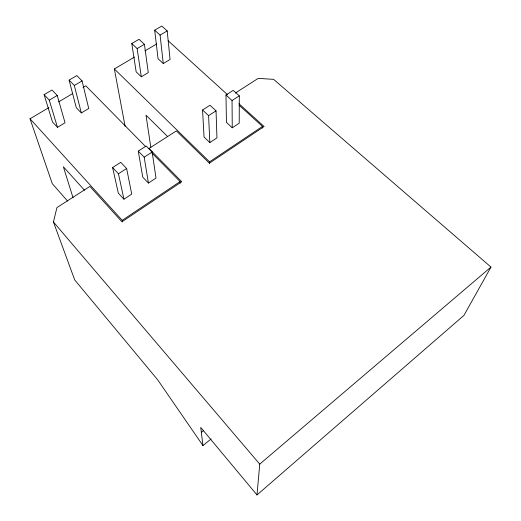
<?xml version="1.0" encoding="UTF-8"?>
<svg xmlns="http://www.w3.org/2000/svg" width="521" height="521" viewBox="0 0 521 521"><rect width="100%" height="100%" fill="white"/><g stroke="black" fill="none" stroke-linecap="round" stroke-linejoin="round"><path stroke-width="0.78" d="M239.315 95.844L239.204 123.21L232.249 127.788L226.44 122.376L225.971 95.004L233.226 90.367L239.315 95.844L232.047 100.533L232.249 127.788M262.421 128.036L262.486 126.414L239.054 105.144M211.142 438.897L202.956 445.579L200.735 427.428L256.99 494.95L259.751 464.126L490.977 267.078L273.597 79.342L258.188 78.391L235.284 93.096M202.956 445.579L157.622 379.744L74.685 279.901L53.435 221.972L56.939 207.573L89.886 186.427L121.947 221.79L181.744 181.712L148.999 148.485L176.372 130.914L209.396 163.177L264.095 126.525L238.95 103.725M490.977 267.078L463.944 315.387L256.99 494.95M201.34 432.371L203.236 430.834M122.585 221.9L122.22 220.331L180.077 181.595L151.683 152.744M209.644 163.47L209.566 161.849L262.486 126.414M123.939 199.211L131.722 194.086L126.629 168.504L120.748 162.318L112.588 167.541L118.326 193.141L123.939 199.211L118.456 173.78L112.588 167.541M148.426 183.066L156.013 178.065L152.152 152.047L146.219 146.023L138.267 151.11L142.761 177.147L148.426 183.066L144.187 157.186L138.267 151.11M209.839 142.572L216.957 137.876L216.039 110.856L209.989 105.229L202.552 109.99L204.063 137.023L209.839 142.572L208.589 115.662L202.552 109.99M118.456 173.78L126.629 168.504M144.187 157.186L152.152 152.047M208.589 115.662L216.039 110.856M57.473 127.332L65.047 122.767L57.232 95.486L52.035 90.029L44.103 94.653L52.491 121.94L57.473 127.332L49.28 100.156L44.103 94.653M81.328 112.953L88.726 108.492L82.071 80.905L76.821 75.578L69.085 80.091L76.294 107.691L81.328 112.953L74.314 85.457L69.085 80.091M141.315 76.802L148.277 72.601L144.421 44.298L139.048 39.303L131.78 43.543L136.157 71.852L141.315 76.802L137.14 48.57L131.78 43.543M163.262 63.569L170.074 59.466L167.202 30.921L161.784 26.05L154.685 30.192L158.065 58.736L163.262 63.569L160.084 35.102L154.685 30.192M67.613 201.113L52.256 183.62L30.023 118.768L48.85 107.645M58.619 101.882L72.569 93.643M83.028 87.463L85.815 85.815L145.437 146.401M125.099 126.258L114.359 68.954L134.503 57.063M144.923 50.908L156.73 43.933M49.28 100.156L57.232 95.486M74.314 85.457L82.071 80.905M137.14 48.57L144.421 44.298M160.084 35.102L167.202 30.921M168.159 40.781L227.638 94.783M225.971 95.004L232.047 100.533M114.359 68.954L209.566 161.849M167.638 136.58L146.004 115.187L150.81 147.332M30.023 118.768L122.22 220.331M84.519 190.282L63.354 166.746L73.064 197.817M53.435 221.972L259.751 464.126M180.077 181.595L180.246 183.203"/></g></svg>
